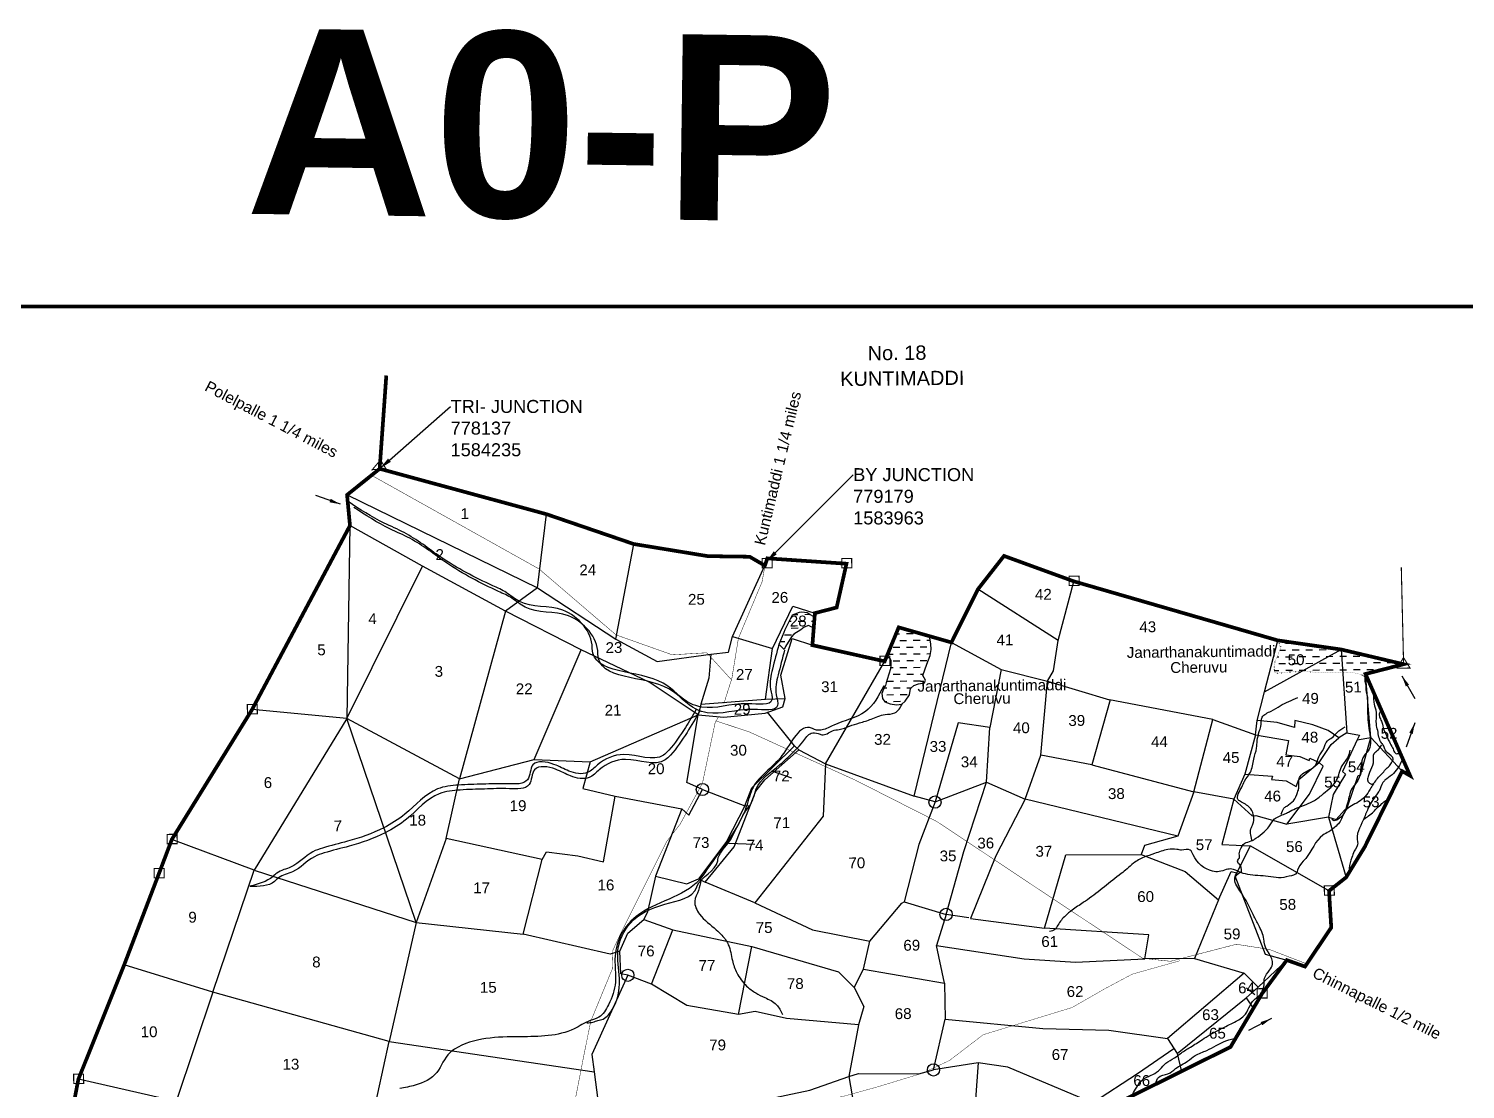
# Model space of a CAD drawing. Header units: feet. Extents: x 773755 to 783780, y 1571901 to 1585357.
# Drawn here: x 777136 to 781006, y 1582499 to 1585357 of the extents above; entities that cross this region are included whole.
import ezdxf
from ezdxf import colors
from ezdxf.entities.mleader import LeaderData, LeaderLine
from ezdxf.enums import TextEntityAlignment as Align
from ezdxf.math import Vec2, Vec3

# ---------------------------------------------------------------- set-up
doc = ezdxf.new("R2010")
doc.units = ezdxf.units.FT
doc.header["$LTSCALE"] = 15
doc.header["$MEASUREMENT"] = 0
for name, pattern in [('ACAD_ISO02W100', [15, 12, -3]), ('DOT2', [0.125, 0, -0.125]), ('HIDDEN2', [0.1875, 0.125, -0.0625])]:
    doc.linetypes.add(name, pattern=pattern)
for name, color, linetype in [('CRDS STONES', 7, 'Continuous'), ('PAPER SIZE', 10, 'Continuous'), ('PLOT', 7, 'Continuous'), ('PLOT NO', 7, 'Continuous'), ('ROADS', 6, 'Continuous'), ('TANKS-STREAM', 4, 'Continuous'), ('VILLAGE STONES', 240, 'Continuous')]:
    doc.layers.add(name, color=color, linetype=linetype)
doc.layers.add('VILLAGE BOUNDRY', color=5, linetype='HIDDEN2', lineweight=100)
doc.styles.get("Standard").update_dxf_attribs({"font": 'arial.ttf'})
doc.linetypes.add('DOTS', pattern='A,1e-06,-3,["●",Standard,S=3,R=0,X=-1.25,Y=-1.25],-3', length=6.000001)
doc.dimstyles.get("Standard").update_dxf_attribs({"dimtxt": 0.18, "dimasz": 0.18, "dimexe": 0.18, "dimexo": 0.0625, "dimgap": 0.09, "dimtad": 0, "dimtih": 1, "dimtoh": 1, "dimdec": 4, "dimzin": 0, "dimdsep": 46, "dimtxsty": 'Standard', "dimcen": 0.09, "dimadec": 0, "dimazin": 0, "dimtfac": 1, "dimtdec": 4, "dimtofl": 0, "dimtmove": 0, "dimatfit": 3, "dimfxl": 1, "dimtolj": 1, "dimtzin": 0, "dimarcsym": 0})
pattern_1 = [(0.5858182, (37188.745, 36616.863), (18.04039535, 18.4131258), [18.22771332, -18.22771332])]

msp = doc.modelspace()

# ---------------------------------------------------------------- hatches: boundary and pattern name
at = {"layer": 'TANKS-STREAM'}
h = msp.add_hatch(dxfattribs=at)
h.set_pattern_fill('DASH', color=256, scale=145.821707, angle=0.5858, style=0)
h.set_pattern_definition(pattern_1)
edge = h.paths.add_edge_path()
edge.add_line((779157, 1583698.3), (779171.1, 1583730.7))
edge.add_line((779171.1, 1583730.7), (779173.5, 1583738.5))
edge.add_line((779173.5, 1583738.5), (779193.5, 1583778.1))
edge.add_line((779193.5, 1583778.1), (779212.2, 1583784.6))
edge.add_line((779212.2, 1583784.6), (779218.4, 1583786.2))
edge.add_line((779218.4, 1583786.2), (779232.6, 1583783.9))
edge.add_line((779232.6, 1583783.9), (779237, 1583781.1))
edge.add_line((779237, 1583781.1), (779240.8, 1583778.6))
edge.add_line((779240.8, 1583778.6), (779246.7, 1583775.2))
edge.add_line((779246.7, 1583775.2), (779251.2, 1583770))
edge.add_line((779251.2, 1583770), (779253.4, 1583765.6))
edge.add_line((779253.4, 1583765.6), (779254.4, 1583759.7))
edge.add_line((779254.4, 1583759.7), (779253, 1583749.7))
edge.add_line((779253, 1583749.7), (779250.2, 1583745.6))
edge.add_line((779250.2, 1583745.6), (779245.5, 1583744.6))
edge.add_line((779245.5, 1583744.6), (779236, 1583748.5))
edge.add_line((779236, 1583748.5), (779224.5, 1583744))
edge.add_line((779224.5, 1583744), (779215.5, 1583737.7))
edge.add_line((779215.5, 1583737.7), (779196.5, 1583725.9))
edge.add_line((779196.5, 1583725.9), (779190.6, 1583718.4))
edge.add_line((779190.6, 1583718.4), (779174, 1583692.8))
edge.add_line((779174, 1583692.8), (779170.9, 1583684.4))
edge.add_line((779170.9, 1583684.4), (779156.7, 1583698.3))
h = msp.add_hatch(dxfattribs=at)
h.set_pattern_fill('DASH', color=256, scale=145.821707, angle=0.5858, style=0)
h.set_pattern_definition(pattern_1)
edge = h.paths.add_edge_path()
edge.add_line((779448.6, 1583665.2), (779455.6, 1583660.8))
edge.add_line((779455.6, 1583660.8), (779458.1, 1583655.9))
edge.add_line((779458.1, 1583655.9), (779458.2, 1583643.4))
edge.add_line((779458.2, 1583643.4), (779457.3, 1583632.6))
edge.add_line((779457.3, 1583632.6), (779448.5, 1583603.4))
edge.add_line((779448.5, 1583603.4), (779445.1, 1583594.7))
edge.add_line((779445.1, 1583594.7), (779443.4, 1583587))
edge.add_line((779443.4, 1583587), (779438.3, 1583577.8))
edge.add_line((779438.3, 1583577.8), (779433.9, 1583565.5))
edge.add_line((779433.9, 1583565.5), (779436.1, 1583552.3))
edge.add_line((779436.1, 1583552.3), (779442.1, 1583543.6))
edge.add_line((779442.1, 1583543.6), (779456.2, 1583538.2))
edge.add_line((779456.2, 1583538.2), (779473.4, 1583535.2))
edge.add_line((779473.4, 1583535.2), (779487.7, 1583537.4))
edge.add_line((779487.7, 1583537.4), (779496.4, 1583544.9))
edge.add_line((779496.4, 1583544.9), (779508.4, 1583561.8))
edge.add_line((779508.4, 1583561.8), (779511.1, 1583578.9))
edge.add_line((779511.1, 1583578.9), (779520.1, 1583587.7))
edge.add_line((779520.1, 1583587.7), (779532.6, 1583591.4))
edge.add_line((779532.6, 1583591.4), (779549, 1583594.7))
edge.add_line((779549, 1583594.7), (779551.8, 1583601.7))
edge.add_line((779551.8, 1583601.7), (779544.6, 1583613.9))
edge.add_line((779544.6, 1583613.9), (779555.2, 1583645.2))
edge.add_line((779555.2, 1583645.2), (779564.4, 1583668))
edge.add_line((779564.4, 1583668), (779567.1, 1583684.1))
edge.add_line((779567.1, 1583684.1), (779566.2, 1583699.5))
edge.add_line((779566.2, 1583699.5), (779562.2, 1583720.4))
edge.add_line((779562.2, 1583720.4), (779479, 1583743.7))
edge.add_line((779479, 1583743.7), (779449, 1583665.5))
h = msp.add_hatch(dxfattribs=at)
h.set_pattern_fill('DASH', color=256, scale=145.821707, angle=0.5858, style=0)
h.set_pattern_definition(pattern_1)
edge = h.paths.add_edge_path()
edge.add_line((780502.1, 1583707.7), (780505.7, 1583692.1))
edge.add_line((780505.7, 1583692.1), (780508.8, 1583691.8))
edge.add_line((780508.8, 1583691.8), (780506.8, 1583684.6))
edge.add_line((780506.8, 1583684.6), (780503.4, 1583676.6))
edge.add_line((780503.4, 1583676.6), (780500.8, 1583668.9))
edge.add_line((780500.8, 1583668.9), (780496, 1583659.2))
edge.add_line((780496, 1583659.2), (780493, 1583652.6))
edge.add_line((780493, 1583652.6), (780491, 1583639.1))
edge.add_line((780491, 1583639.1), (780490.7, 1583632.9))
edge.add_line((780490.7, 1583632.9), (780490.8, 1583627))
edge.add_line((780490.8, 1583627), (780494, 1583621.2))
edge.add_line((780494, 1583621.2), (780500.2, 1583620.6))
edge.add_line((780500.2, 1583620.6), (780512, 1583621.7))
edge.add_line((780512, 1583621.7), (780532.4, 1583624))
edge.add_line((780532.4, 1583624), (780543.8, 1583625.1))
edge.add_line((780543.8, 1583625.1), (780563.5, 1583625.3))
edge.add_line((780563.5, 1583625.3), (780595.3, 1583623.6))
edge.add_line((780595.3, 1583623.6), (780625.8, 1583623.6))
edge.add_line((780625.8, 1583623.6), (780649, 1583623.5))
edge.add_line((780649, 1583623.5), (780685.3, 1583622.4))
edge.add_line((780685.3, 1583622.4), (780705, 1583621.6))
edge.add_line((780705, 1583621.6), (780725.8, 1583617))
edge.add_line((780725.8, 1583617), (780735.3, 1583610.2))
edge.add_line((780735.3, 1583610.2), (780736.6, 1583617.8))
edge.add_line((780736.6, 1583617.8), (780833.5, 1583644.7))
edge.add_line((780833.5, 1583644.7), (780670.5, 1583684.5))
edge.add_line((780670.5, 1583684.5), (780502.2, 1583707.8))

# ---------------------------------------------------------------- linework, layer by layer
at = {"layer": 'PAPER SIZE', "color": 5, "const_width": 10}
msp.add_lwpolyline([(773759.7, 1584608.3), (783677.9, 1584608.3), (783677.9, 1571905.9), (773759.7, 1571905.9)], close=True, dxfattribs=at)
at = {"layer": 'PLOT'}
for points in [[(777993.2, 1584100.8), (778506.6, 1583850.3), (778530.3, 1584048.9)], [(778506.6, 1583850.3), (778419.6, 1583787.8), (778196.7, 1583909.1), (778001, 1584018.1), (777992.4, 1583498.3), (778196.7, 1583909.1)], [(778506.6, 1583850.3), (778716.9, 1583712.5), (778765.3, 1583968.5)], [(778716.9, 1583712.5), (778828.4, 1583651.7), (778972.8, 1583671.3), (779021.2, 1583677.4), (779031.5, 1583719.2), (779118.7, 1583910.4)], [(779755.3, 1583630.8), (779880.4, 1583599.1), (779896.4, 1583627.1), (779909.1, 1583708.5), (779692.9, 1583846.8)], [(779909.1, 1583708.5), (779951.1, 1583867.9)], [(779031.5, 1583719.2), (779139.6, 1583686.8), (779193.7, 1583801.1), (779253.5, 1583782.3)], [(778419.6, 1583787.8), (778296.1, 1583335.5), (777992.4, 1583498.3), (777737.2, 1583522.3)], [(778972.8, 1583671.3), (778968.2, 1583607), (778946.2, 1583537.3), (778944.5, 1583527.6), (778938.8, 1583508.3), (778807.4, 1583596.6), (778624, 1583683.8), (778419.6, 1583787.8)], [(778296.1, 1583335.5), (778496.8, 1583388.1), (778624, 1583683.8)], [(778946.2, 1583537.3), (779120.7, 1583550.1), (779139.6, 1583686.8)], [(779120.7, 1583550.1), (779173.4, 1583552), (779161.5, 1583615.3), (779192.1, 1583714.3), (779246.8, 1583695.9)], [(779281.9, 1583376), (779520.6, 1583289.3), (779621.4, 1583703.3), (779755.3, 1583630.8), (779725.2, 1583473.8), (779639.9, 1583486.3), (779577.6, 1583273.4), (779520.6, 1583289.3)], [(780440.9, 1583454.5), (780445, 1583492.7), (780464.7, 1583570.6), (780500.3, 1583708.8)], [(780464.7, 1583570.6), (780671.7, 1583684.2), (780686.6, 1583459.9), (780664.8, 1583446.2), (780636.4, 1583466.3), (780595.1, 1583481.3), (780546.9, 1583493.1), (780545.8, 1583473.9), (780499.2, 1583487.7), (780445, 1583492.7)], [(779198.9, 1583424.6), (779210.4, 1583413.8), (779281.9, 1583376), (779441.5, 1583652.4)], [(779716, 1583326.4), (779819.9, 1583281), (779862.1, 1583399.4), (779880.4, 1583599.1), (780047, 1583549.1), (780049.1, 1583549.1), (779999.2, 1583373.6), (779862.1, 1583399.4)], [(780686.6, 1583459.9), (780720.3, 1583453.7), (780714.5, 1583440.5), (780751, 1583447.5), (780737, 1583618.3)], [(777737.2, 1583522.3), (777737.2, 1583522.3)], [(778938.8, 1583508.3), (779008.5, 1583501.9), (779119.8, 1583512.9), (779167, 1583529.9), (779173.4, 1583552)], [(779999.2, 1583373.6), (780274.1, 1583300.8), (780326, 1583495.6), (780047, 1583549.1)], [(778260.4, 1583175.1), (778179.5, 1582948.3), (777992.4, 1583498.3), (777742.5, 1583089.6), (778179.5, 1582948.3)], [(778496.8, 1583388.1), (778648.3, 1583381.6), (778938.8, 1583508.3)], [(778648.3, 1583381.6), (778628.2, 1583309.6), (778715.4, 1583288.9), (778894.8, 1583254.9), (778914, 1583238.3), (778951.1, 1583307.3), (778908.7, 1583326.3), (778938.8, 1583508.3)], [(778951.1, 1583307.3), (779065, 1583263.5), (779084, 1583311.5), (779198.9, 1583424.6), (779126.1, 1583515.2)], [(780326, 1583495.6), (780440.9, 1583454.5), (780411.7, 1583348.5), (780382.6, 1583281.2), (780274.1, 1583300.8)], [(779577.6, 1583273.4), (779716, 1583326.4), (779725.2, 1583473.8)], [(780440.9, 1583454.5), (780529.5, 1583439.5), (780522.4, 1583400.5), (780560.2, 1583395.7), (780585, 1583385.1), (780587, 1583391.4), (780611.9, 1583379.7), (780644.2, 1583428.2), (780664.8, 1583446.2)], [(780637.2, 1583232.1), (780658.2, 1583226.4), (780688.1, 1583260.7), (780717.4, 1583344.9), (780723.7, 1583345.4), (780751, 1583447.5)], [(780751, 1583447.5), (780835.6, 1583356.5)], [(779091.8, 1583001.3), (778957.5, 1583057), (779035.7, 1583152.8), (779094.1, 1583302.5), (779119.1, 1583332.9), (779210.4, 1583413.8)], [(780714.5, 1583440.5), (780674.8, 1583356), (780682.8, 1583348.5), (780650.2, 1583293.4), (780637.2, 1583232.1), (780524.7, 1583213.6), (780586.4, 1583294.5), (780622.8, 1583369.9), (780611.9, 1583379.7)], [(779281.9, 1583376), (779276.1, 1583235.2), (779091.8, 1583001.3), (779246.9, 1582928.8), (779401.6, 1582898.2), (779487.3, 1583000.6), (779494.2, 1583004.7)], [(780411.7, 1583348.5), (780486.2, 1583342.6), (780483.7, 1583334), (780523.5, 1583330.7), (780550.5, 1583315), (780557, 1583334.4), (780611.9, 1583379.7)], [(778518.9, 1583118.9), (778260.4, 1583175.1), (778296.1, 1583335.5)], [(779136.8, 1583357.1), (779190.5, 1583338.1)], [(778727.8, 1582871.6), (778701.9, 1582863.7), (778467.2, 1582917), (778518.9, 1583118.9), (778530.2, 1583138.8), (778615.2, 1583128.7), (778684.4, 1583112.1), (778715.4, 1583288.9)], [(779668.1, 1582961.2), (779607.2, 1582970.7), (779654.7, 1583140.3), (779716, 1583326.4)], [(780274.1, 1583300.8), (780231.2, 1583181.1), (779819.9, 1583281)], [(778894.8, 1583254.9), (778824.2, 1583073.5), (778908.8, 1583053), (778940.1, 1583066.1)], [(779065, 1583263.5), (779015.1, 1583167.4), (778940.1, 1583066.1), (778957.5, 1583057)], [(779065, 1583263.5), (779079.2, 1583264.1)], [(779577.6, 1583273.4), (779533.8, 1583158.8), (779494.2, 1583004.7), (779607.2, 1582970.7)], [(779819.9, 1583281), (779740.8, 1583128.4), (779672.5, 1582959.7), (779871.8, 1582933.8)], [(780382.6, 1583281.2), (780349.8, 1583159.3), (780427.5, 1583155.1), (780638.6, 1583033.9)], [(780382.6, 1583281.2), (780431.5, 1583236.5), (780441, 1583236.6), (780524.7, 1583213.6)], [(780637.2, 1583232.1), (780684.5, 1583070.2)], [(780231.2, 1583181.1), (780141.3, 1583155.8), (780132.9, 1583132.1), (780251.5, 1583085.7), (780341.1, 1583009.6), (780374.6, 1583085.9), (780390, 1583082.7), (780427.5, 1583155.1)], [(777742.5, 1583089.6), (777521.1, 1583172.4)], [(779021.5, 1583162.9), (779091.3, 1583159.7)], [(780276.6, 1582852), (780142.3, 1582850.8), (780153.3, 1582915.5), (779871.8, 1582933.8), (779929.8, 1583131.4), (780132.9, 1583132.1)], [(778107, 1582628.2), (777631.6, 1582760.6), (777742.5, 1583089.6)], [(778824.2, 1583073.5), (778802.7, 1582977.1), (778793, 1582956.5), (778870.7, 1582928.6), (779084, 1582884.1), (779317.5, 1582815.4), (779359.6, 1582773.6), (779384.3, 1582823.1), (779401.6, 1582898.2)], [(780390, 1583082.7), (780384.7, 1583074.8), (780466.7, 1582863.8), (780524.8, 1582847.4)], [(780341.1, 1583009.6), (780276.6, 1582852), (780409.9, 1582812.3), (780447.6, 1582774.9), (780524.8, 1582847.4)], [(778179.5, 1582948.3), (778107, 1582628.2), (778659.1, 1582546.6)], [(778179.5, 1582948.3), (778467.2, 1582917)], [(778813.6, 1582782.2), (778749.9, 1582806.6), (778730.6, 1582810.2), (778727.8, 1582871.6), (778749.9, 1582920.1), (778793, 1582956.5)], [(779607.2, 1582970.7), (779580.7, 1582886.9), (779817.4, 1582850.6), (779955.8, 1582841.9), (780142.3, 1582850.8)], [(779047.7, 1582701.3), (778908.1, 1582725), (778813.6, 1582782.2), (778870.7, 1582928.6)], [(779359.6, 1582773.6), (779385.5, 1582722.5), (779370.9, 1582673.4), (779176.8, 1582690.3), (779092.3, 1582709.2), (779047.7, 1582701.3), (779084, 1582884.1)], [(779384.3, 1582823.1), (779602.3, 1582784.9), (779580.7, 1582886.9)], [(777631.6, 1582760.6), (777392.8, 1582834.8)], [(778749.9, 1582806.6), (778652.8, 1582592.9), (778659.1, 1582546.6), (778668.8, 1582469.9), (779112.1, 1582469.6), (779240.2, 1582497.2), (779344.9, 1582533.8), (779383.6, 1582309.8), (779393.1, 1582161.4), (779553.2, 1582223.4), (779700.2, 1582196.4)], [(780409.9, 1582812.3), (780203.3, 1582635.8), (780229.5, 1582596.2), (780415.3, 1582745.8)], [(777631.6, 1582760.6), (777533.1, 1582466.5), (777269.3, 1582526.2)], [(779602.3, 1582784.9), (779604.1, 1582688.6), (779867.6, 1582663.4), (780045.3, 1582658.7), (780203.3, 1582635.8)], [(780447.6, 1582774.9), (780415.3, 1582745.8), (780433.9, 1582717.8)], [(780438.5, 1582753.9), (780415.9, 1582771.5)], [(779370.9, 1582673.4), (779344.9, 1582533.8), (779371.1, 1582542.1), (779533.3, 1582541.3), (779573.5, 1582551.6)], [(780001.5, 1582462.5), (779773.5, 1582558.7), (779693, 1582570.8), (779573.5, 1582551.6), (779604.1, 1582688.6)], [(777533.1, 1582466.5), (777721.8, 1582420.8), (778045.8, 1582347.9), (778107, 1582628.2)], [(780012.4, 1582434), (780001.5, 1582462.5), (780122.7, 1582541.9), (780220.6, 1582609.1)], [(780229.5, 1582596.2), (780240.7, 1582549.7)], [(779693, 1582570.8), (779683.2, 1582434.7), (779700.2, 1582196.4), (779705.1, 1582164.1)]]:
    msp.add_lwpolyline(points, dxfattribs=at)
at = {"layer": 'ROADS', "linetype": 'HIDDEN2', "ltscale": 10, "const_width": 1.2}
for points in [[(779030.1, 1583601.1), (778962.2, 1583675.5), (778869, 1583670), (778717.7, 1583723.7), (778510.2, 1583901.4), (778059.7, 1584153.3)], [(779008.3, 1583538.3), (779029.9, 1583606.8), (779047.5, 1583714.6), (779111.3, 1583866.8), (779119.1, 1583911.3)], [(778993.2, 1583501.5), (778984.8, 1583487.1), (778950.5, 1583323.6), (778890.1, 1583213.1), (778854.6, 1583167.7), (778731.3, 1582921.5), (778709.5, 1582874.5), (778707.8, 1582823.7), (778649.6, 1582682.5), (778629.2, 1582581), (778604.7, 1582454.9), (778593.9, 1582289.5)], [(780577.6, 1582837.7), (780477.3, 1582876.3), (780388.9, 1582890.1), (780211.5, 1582844.2), (780136.3, 1582852.4), (779581, 1583221.4), (779361.1, 1583332.9), (779218.5, 1583397.6), (779077, 1583462.1), (778985.9, 1583492.2)]]:
    msp.add_lwpolyline(points, dxfattribs=at)
at = {"layer": 'ROADS', "linetype": 'DOTS', "lineweight": -3, "ltscale": 0.3, "const_width": 1}
msp.add_lwpolyline([(778587.6, 1582295.7), (778654.3, 1582323.7), (778699.8, 1582348.5), (778753, 1582364.3), (778797.1, 1582372.4), (778832.1, 1582375.8), (778895.7, 1582412.9), (778962.3, 1582454.7), (779067.3, 1582463.4), (779146.5, 1582464.2), (779247.1, 1582465.2), (779327.7, 1582479.7), (779424.9, 1582506.6), (779543.4, 1582542.8), (779616.2, 1582577), (779706.9, 1582646.4), (779946.2, 1582719.6), (780035.5, 1582770.7), (780108.3, 1582809.5), (780237.4, 1582845.8)], dxfattribs=at)
at = {"layer": 'TANKS-STREAM'}
for points in [[(779157, 1583698.3), (779171.1, 1583730.7), (779173.5, 1583738.5), (779193.5, 1583778.1), (779212.2, 1583784.6), (779218.4, 1583786.2), (779232.6, 1583783.9), (779237, 1583781.1), (779240.8, 1583778.6), (779246.7, 1583775.2), (779251.2, 1583770), (779253.4, 1583765.6), (779254.4, 1583759.7), (779253, 1583749.7), (779250.2, 1583745.6), (779245.5, 1583744.6), (779236, 1583748.5), (779224.5, 1583744), (779215.5, 1583737.7), (779196.5, 1583725.9), (779190.6, 1583718.4), (779174, 1583692.8), (779170.9, 1583684.4), (779156.7, 1583698.3)], [(779448.6, 1583665.2), (779455.6, 1583660.8), (779458.1, 1583655.9), (779458.2, 1583643.4), (779457.3, 1583632.6), (779448.5, 1583603.4), (779445.1, 1583594.7), (779443.4, 1583587), (779438.3, 1583577.8), (779433.9, 1583565.5), (779436.1, 1583552.3), (779442.1, 1583543.6), (779456.2, 1583538.2), (779473.4, 1583535.2), (779487.7, 1583537.4), (779496.4, 1583544.9), (779508.4, 1583561.8), (779511.1, 1583578.9), (779520.1, 1583587.7), (779532.6, 1583591.4), (779549, 1583594.7), (779551.8, 1583601.7), (779544.6, 1583613.9), (779555.2, 1583645.2), (779564.4, 1583668), (779567.1, 1583684.1), (779566.2, 1583699.5), (779562.2, 1583720.4), (779479, 1583743.7), (779449, 1583665.5)]]:
    msp.add_lwpolyline(points, dxfattribs=at)
at = {"layer": 'TANKS-STREAM', "linetype": 'DOT2'}
msp.add_lwpolyline([(780502.1, 1583707.7), (780505.7, 1583692.1), (780508.8, 1583691.8), (780506.8, 1583684.6), (780503.4, 1583676.6), (780500.8, 1583668.9), (780496, 1583659.2), (780493, 1583652.6), (780491, 1583639.1), (780490.7, 1583632.9), (780490.8, 1583627), (780494, 1583621.2), (780500.2, 1583620.6), (780512, 1583621.7), (780532.4, 1583624), (780543.8, 1583625.1), (780563.5, 1583625.3), (780595.3, 1583623.6), (780625.8, 1583623.6), (780649, 1583623.5), (780685.3, 1583622.4), (780705, 1583621.6), (780725.8, 1583617), (780735.3, 1583610.2), (780736.6, 1583617.8), (780833.5, 1583644.7), (780670.5, 1583684.5), (780502.2, 1583707.8)], dxfattribs=at)
at = {"layer": 'TANKS-STREAM'}
for points in [[(779156.7, 1583698.3), (779139.1, 1583631), (779134.1, 1583577.6), (779137.9, 1583548.4), (779073.4, 1583538.2), (778948.3, 1583529.3), (778918.4, 1583538.8), (778844.6, 1583593.8), (778653.7, 1583686.7), (778653.7, 1583688.8), (778574.5, 1583789.9), (778457.7, 1583813.5), (778422.1, 1583837.6), (778386, 1583856), (778245.6, 1583933.2), (778147.1, 1583999.2), (778093.1, 1584024.8), (777995.8, 1584082.7)], [(779172, 1583682.9), (779154.4, 1583615.6), (779149.3, 1583562.2), (779153.1, 1583533), (779088.7, 1583522.8), (778963.5, 1583513.9), (778933.7, 1583523.4), (778859.8, 1583578.4), (778669, 1583671.3), (778669, 1583673.4), (778589.7, 1583774.6), (778473, 1583798.1), (778437.4, 1583822.2), (778401.3, 1583840.7), (778260.9, 1583917.8), (778162.4, 1583983.8), (778108.4, 1584009.4), (778011.1, 1584067.3)], [(780734.9, 1583610.3), (780734.9, 1583605.8), (780738.2, 1583579.4), (780738.3, 1583572.6), (780741.5, 1583559), (780742.4, 1583544.6), (780742.6, 1583518.2), (780742.7, 1583509.9), (780743.6, 1583494.8), (780747, 1583465.4), (780749.4, 1583450.3), (780750.3, 1583431.4), (780743.7, 1583410.9), (780734, 1583399.5), (780716.6, 1583331.6), (780699.4, 1583308), (780691.4, 1583281.5), (780684.8, 1583258.8), (780678.9, 1583242.8), (780666.9, 1583229.9), (780652.6, 1583222.9), (780645.8, 1583225.9)], [(779439.5, 1583586), (779389.5, 1583517), (779304.2, 1583480.4), (779273, 1583467.4), (779258.1, 1583467.3), (779252.9, 1583468.7), (779244.7, 1583472.4), (779164.9, 1583398.6), (779086.8, 1583312.6), (779068.7, 1583260.3), (778965.2, 1583095.2), (778942.4, 1583063.7), (778771.8, 1582964.8), (778726.2, 1582904.8), (778714.9, 1582841.5), (778716.3, 1582787.7), (778697.5, 1582727.2), (778671.6, 1582693.4), (778648.1, 1582684.3), (778604.8, 1582662.4), (778460.1, 1582640.9), (778283, 1582607.6), (778270, 1582598), (778234.8, 1582544.5), (778176.9, 1582510.4), (778135.1, 1582501.6)], [(780780.1, 1583427.3), (780768.9, 1583412.5), (780763.6, 1583407), (780759.6, 1583403), (780757.7, 1583384.2), (780757.1, 1583378.1), (780748, 1583353.2), (780744.1, 1583341.7), (780742.8, 1583330.3), (780747.6, 1583324.3), (780755, 1583321.7), (780761.7, 1583327.1), (780771.6, 1583340), (780783.6, 1583352.2), (780793.6, 1583363.7), (780801.6, 1583371.2), (780808.2, 1583382), (780811.5, 1583388.7), (780795.1, 1583406.7), (780789, 1583416), (780784.9, 1583426.7), (780780.1, 1583432.7), (780769.7, 1583466.2), (780766.1, 1583482.9), (780766.5, 1583514.7), (780760.9, 1583537.5), (780759.4, 1583552.2), (780759.2, 1583564.3), (780759.1, 1583576.4)], [(778933.5, 1583522.3), (778904.6, 1583474.2), (778859.9, 1583412.8), (778845.8, 1583399.8), (778738.9, 1583401.4), (778668.1, 1583373.3), (778641.2, 1583352.8), (778591, 1583356.8), (778550.6, 1583374.8), (778494, 1583373.6), (778479.3, 1583333.5), (778426.1, 1583322.5), (778359.3, 1583321.6), (778293.5, 1583318.9), (778237.2, 1583308.7), (778148.8, 1583240.4), (778091.8, 1583203.8), (777994.6, 1583167.7), (777927, 1583149.3), (777901.1, 1583139.3), (777842.2, 1583098.5), (777804.1, 1583081.9), (777793.7, 1583072.8), (777731.6, 1583046.2)], [(778639.2, 1582678.6), (778655.5, 1582680.4), (778669.1, 1582684.7), (778682.8, 1582688.5), (778697.4, 1582700.2), (778727, 1582797.8), (778723, 1582874.3), (778756, 1582946.2), (778849.6, 1582998.2), (778935.1, 1583044.2), (778935.5, 1583045.4), (778991.6, 1583114.9), (778991.9, 1583117.2), (779019.6, 1583162.2), (779075.4, 1583260), (779076.1, 1583260.8), (779095.7, 1583309), (779159.1, 1583374), (779202.8, 1583415.5), (779221.1, 1583435.7), (779243.9, 1583458.8), (779262.1, 1583457.5), (779272.5, 1583454.6), (779286.2, 1583457.4), (779301.3, 1583465.3), (779319.1, 1583468.8), (779346.4, 1583477.6), (779373.7, 1583486.4), (779405.5, 1583496.7), (779442.4, 1583509.3), (779468.7, 1583513.3), (779489.5, 1583539.4)], [(780431.9, 1583167.5), (780428.3, 1583201), (780433.6, 1583214), (780435.6, 1583233.5), (780427.8, 1583255), (780402.7, 1583273.2), (780393.9, 1583279.6), (780403.3, 1583313.2), (780410.7, 1583329.5), (780426.7, 1583353.4), (780436.1, 1583389.2), (780443.4, 1583418.5), (780445.4, 1583439.1), (780450.5, 1583462.9), (780454.7, 1583477), (780458.8, 1583502), (780482.5, 1583518.4), (780507.2, 1583532.7), (780554.6, 1583554.8)], [(778943.5, 1583518.7), (778909, 1583461), (778864.2, 1583399.6), (778850.1, 1583386.6), (778743.3, 1583388.2), (778672.5, 1583360.1), (778645.6, 1583339.5), (778595.3, 1583343.5), (778555, 1583361.6), (778498.4, 1583360.4), (778483.6, 1583320.3), (778430.4, 1583309.3), (778363.6, 1583308.4), (778297.9, 1583305.7), (778241.6, 1583295.4), (778153.2, 1583227.2), (778096.2, 1583190.5), (777999, 1583154.4), (777931.3, 1583136.1), (777905.4, 1583126.1), (777846.5, 1583085.3), (777808.4, 1583068.7), (777798.1, 1583059.6), (777731.7, 1583046.1)], [(780777.3, 1583518.8), (780774, 1583510.3), (780775.8, 1583500.1), (780781, 1583488.3), (780786.3, 1583468), (780790.7, 1583457.9), (780801.1, 1583435.1), (780809.7, 1583419.1), (780812.3, 1583413.2), (780818.4, 1583404), (780828.5, 1583404.9), (780832.8, 1583405.8)], [(780510, 1583240.9), (780517.3, 1583256.5), (780524.6, 1583262.6), (780542.7, 1583276.9), (780554, 1583299.3), (780557.2, 1583310.8), (780557, 1583329.6), (780560.9, 1583342.5), (780574.3, 1583354.1), (780591.1, 1583363), (780604.4, 1583375.9), (780611, 1583394.9), (780624.3, 1583417.3), (780634.2, 1583438.2), (780646.9, 1583447.1), (780660.2, 1583460.7), (780681.7, 1583475.8)], [(780402.9, 1583083.9), (780396.6, 1583106.7), (780393.9, 1583108.7), (780394.5, 1583119.5), (780397.1, 1583122.2), (780397.1, 1583130.3), (780399.6, 1583144.5), (780411.6, 1583162.1), (780429, 1583168.4), (780441.8, 1583175.9), (780463.9, 1583193), (780476.6, 1583206.6), (780491.9, 1583227.6), (780519.4, 1583241.4), (780529.4, 1583246.2), (780548.2, 1583255.9), (780577.1, 1583266.9), (780599.3, 1583277.3), (780624, 1583296.4), (780658.9, 1583332), (780674, 1583370.6), (780690.6, 1583395.7), (780695.8, 1583413.3)], [(780836, 1583387.2), (780830.1, 1583375.2), (780823.1, 1583363.2), (780808.3, 1583346.9), (780789.4, 1583331.8), (780784, 1583325.8), (780773.5, 1583303), (780766.5, 1583292.8), (780743.6, 1583255.6), (780730.7, 1583224.5), (780715.2, 1583166.1), (780715.8, 1583163.7), (780706.5, 1583141), (780700.1, 1583123.6), (780692.6, 1583095.5), (780693.3, 1583084.8)], [(780758.3, 1583322.2), (780749.4, 1583307.8), (780735.9, 1583288), (780717.9, 1583273.4), (780699.1, 1583262.7), (780684.1, 1583251.2), (780668.5, 1583220.8), (780658.1, 1583208.6), (780637.8, 1583193.3), (780622, 1583184.1), (780575.7, 1583121.3), (780568.9, 1583113.7), (780554.1, 1583089.4), (780551.9, 1583083.3), (780530.8, 1583073.2), (780502.8, 1583069.2), (780474.8, 1583072.7), (780419.5, 1583078.2), (780395.2, 1583085.5), (780377, 1583092.8), (780361.9, 1583091.2), (780342.3, 1583085.7), (780324.9, 1583087), (780272.6, 1583131.1), (780264.9, 1583143.8), (780241.5, 1583143.6), (780228.6, 1583145.7), (780204.4, 1583145.5), (780168.2, 1583134.5), (780140.3, 1583124.4), (780111.7, 1583108.3), (780094.5, 1583093), (780078.7, 1583080.7), (779987.7, 1583010), (779976.5, 1583002.3), (779946.4, 1582982.3), (779928.4, 1582967), (779908.2, 1582941.9), (779900, 1582929.7), (779885.7, 1582924.3)], [(780732.5, 1583227.4), (780745, 1583235.8), (780758.6, 1583247.3), (780768.1, 1583257.5), (780781.1, 1583269), (780791.7, 1583277.5), (780798.9, 1583279.3)], [(778946.3, 1583062.8), (778940, 1583035), (778929.9, 1583005.8), (778942.7, 1582971.1), (778987.8, 1582929.3), (779003.2, 1582914.2), (779020.3, 1582888.9), (779031.4, 1582846.5), (779043.5, 1582812.8), (779069.7, 1582777.4), (779094.3, 1582758.9), (779118.4, 1582746.6), (779150.2, 1582727.1), (779165.9, 1582701.3)], [(780109.1, 1582485.7), (780120.5, 1582504.9), (780133.9, 1582523.3), (780163.6, 1582539.2), (780183.2, 1582553), (780198.7, 1582569.5), (780222.3, 1582584), (780239.9, 1582597.1), (780265.5, 1582612.9), (780297.3, 1582633.6), (780340.5, 1582658.5), (780380.4, 1582678.6), (780409.4, 1582697.2), (780437, 1582740.6), (780447.8, 1582749.5), (780463.8, 1582780.9), (780464.9, 1582798.6), (780478.3, 1582820.4), (780486.3, 1582836.1), (780463.9, 1582895.4), (780463.8, 1582898.8), (780451.2, 1582937.4), (780437.3, 1582964.4), (780415.1, 1583007.6), (780398.5, 1583033.9), (780385.3, 1583069.1), (780400.7, 1583085.6)], [(780172.2, 1582515), (780178.9, 1582531.4), (780204.7, 1582541.1), (780225.2, 1582555.1), (780257.7, 1582575.2), (780278.2, 1582590), (780309.1, 1582604.1), (780334.8, 1582617.3), (780356.2, 1582627.8), (780365.7, 1582631.4), (780379.4, 1582634.9), (780388.9, 1582638.5)]]:
    msp.add_spline(points, degree=3, dxfattribs=at)
at = {"layer": 'VILLAGE BOUNDRY', "lineweight": -2, "ltscale": 10, "const_width": 10}
for points in [[(778098.9, 1584422.4), (778081, 1584171.2), (778530.3, 1584048.9), (778765.3, 1583968.5), (778965, 1583935.8), (779077.7, 1583934.2), (779118.7, 1583910.4), (779125.5, 1583929.8), (779338.6, 1583915.4), (779312.1, 1583797.4), (779253.5, 1583782.3), (779246.8, 1583695.9), (779441.5, 1583652.4), (779479.3, 1583743.9), (779621.4, 1583703.3), (779692.9, 1583846.8), (779763, 1583936.4), (779951.1, 1583867.9), (780500.3, 1583708.8), (780671.7, 1583684.2), (780839.5, 1583644.6), (780737, 1583618.3), (780857.1, 1583344.2), (780835.6, 1583356.5), (780734.8, 1583152.4), (780684.5, 1583070.2), (780638.6, 1583033.9), (780644.6, 1582935.1), (780573.9, 1582830), (780524.8, 1582847.4), (780457.9, 1582756.6), (780373.3, 1582613.4), (780012.4, 1582434)], [(777112.8, 1581437), (777297.8, 1581478.1), (777255.9, 1581639), (777335.3, 1581691), (777480.6, 1581851.5), (777523.7, 1581981.1), (777564.5, 1581981), (777598.4, 1582005.6), (777627.6, 1581996.8), (777626, 1581967.1), (777775.4, 1581973), (777790.1, 1582037.6), (777762, 1582187.4), (777678.4, 1582241.7), (777291.5, 1582301.2), (777244.2, 1582395.3), (777269.3, 1582526.2), (777392.8, 1582834.8), (777486.3, 1583080.3), (777521.1, 1583172.4), (777737.2, 1583522.3), (778001, 1584018.1), (777993.2, 1584100.8), (778081, 1584171.2)]]:
    msp.add_lwpolyline(points, dxfattribs=at)
at = {"layer": 'VILLAGE BOUNDRY', "linetype": 'ACAD_ISO02W100', "const_width": 2.92}
for points in [[(778100, 1584421.3), (778098.9, 1584422.4)], [(780839.5, 1583644.6), (780833.3, 1583905.3)], [(780839.5, 1583644.6), (780833.3, 1583905.3)]]:
    msp.add_lwpolyline(points, dxfattribs=at)
at = {"layer": 'VILLAGE STONES', "const_width": 2.92}
for points in [[(778083.1, 1584194.7), (778061.1, 1584168.8), (778098.5, 1584170.5), (778083.1, 1584194.7)], [(780839.2, 1583662.6), (780822.4, 1583634), (780856.8, 1583634.4), (780839.2, 1583662.6)]]:
    msp.add_lwpolyline(points, dxfattribs=at)
for points in [[(779111.6, 1583929.2), (779138.4, 1583929.4), (779138.6, 1583904.3), (779111.9, 1583904)], [(779325.8, 1583929.1), (779352.6, 1583929.4), (779352.8, 1583904.2), (779326.1, 1583904)], [(779938.4, 1583881.6), (779965.1, 1583881.9), (779965.4, 1583856.7), (779938.6, 1583856.4)], [(779428.8, 1583666.1), (779455.5, 1583666.3), (779455.7, 1583641.2), (779429, 1583640.9)], [(777724.5, 1583536), (777751.2, 1583536.3), (777751.4, 1583511.1), (777724.7, 1583510.9)], [(777508.3, 1583186.1), (777535, 1583186.4), (777535.3, 1583161.2), (777508.6, 1583161)], [(777473.6, 1583094), (777500.3, 1583094.3), (777500.6, 1583069.1), (777473.8, 1583068.8)], [(780625.9, 1583047.6), (780652.6, 1583047.9), (780652.9, 1583022.7), (780626.2, 1583022.5)], [(780445.1, 1582770.3), (780471.8, 1582770.6), (780472.1, 1582745.4), (780445.4, 1582745.1)], [(777256.6, 1582540), (777283.3, 1582540.2), (777283.6, 1582515.1), (777256.8, 1582514.8)]]:
    msp.add_lwpolyline(points, close=True, dxfattribs=at)
at = {"layer": 'VILLAGE STONES'}
for centre in [(778950.6, 1583307.1), (779577.1, 1583273.2), (779606.8, 1582970.6), (778749.5, 1582806.4), (779573, 1582551.5)]:
    msp.add_circle(centre, 16.5, dxfattribs=at)

# ---------------------------------------------------------------- texts
at = {"layer": 'PLOT NO'}
for s, height, rotation, p in [('Polelpalle 1 1/4 miles ', 30, 332.4113, (777607.1, 1584383.3)), ('Kuntimaddi 1 1/4 miles ', 30, 76.6193, (779119, 1583962.9)), ('Janarthanakuntimaddi', 29.164, 0.5858, (780093.9, 1583661.5)), ('Cheruvu', 29.16, 0.5858, (780211, 1583621)), ('Janarthanakuntimaddi', 29.164, 0.5858, (779530, 1583570.6)), ('Cheruvu', 29.16, 0.5858, (779626.9, 1583537)), ('Chinnapalle 1/2 mile ', 30, 333.3615, (780591, 1582802.7))]:
    msp.add_text(s, height=height, rotation=rotation, dxfattribs=at).set_placement(p)
for s, height, p in [('1', 29.2, (778310.2, 1584050.4)), ('2', 29.2, (778242.8, 1583940)), ('24', 29.16, (778641.7, 1583898.8)), ('25', 29.16, (778934.3, 1583819.5)), ('26', 29.16, (779159.1, 1583824.6)), ('42', 29.16, (779869, 1583832.9)), ('4', 29.2, (778061.7, 1583767.1)), ('28', 29.16, (779208.6, 1583760.9)), ('43', 29.16, (780150.3, 1583745.4)), ('41', 29.16, (779765.5, 1583710)), ('5', 29.2, (777924.3, 1583683.4)), ('23', 29.16, (778712.2, 1583689.5)), ('3', 29.2, (778240.5, 1583625.3)), ('50', 29.16, (780549.9, 1583656.7)), ('27', 29.16, (779063.5, 1583617.2)), ('31', 29.16, (779293, 1583584.1)), ('22', 29.16, (778470.4, 1583578.3)), ('49', 29.16, (780588.6, 1583552.5)), ('51', 29.16, (780704.2, 1583583)), ('21', 29.16, (778709.7, 1583520.8)), ('29', 29.16, (779057.7, 1583523.2)), ('40', 29.16, (779809.8, 1583473.3)), ('39', 29.16, (779959, 1583493)), ('32', 29.16, (779435.7, 1583442.1)), ('44', 29.16, (780181.7, 1583435.8)), ('48', 29.16, (780586.9, 1583447.9)), ('52', 29.16, (780800.4, 1583458.4)), ('30', 29.16, (779047.6, 1583412.9)), ('33', 29.16, (779585.2, 1583423.1)), ('45', 29.16, (780374.8, 1583393.2)), ('20', 29.16, (778825.8, 1583363)), ('34', 29.16, (779669.3, 1583381.6)), ('47', 29.16, (780519.2, 1583383)), ('54', 29.16, (780712, 1583368.3)), ('6', 29.2, (777780, 1583325.6)), ('72', 29.16, (779162.9, 1583343.4)), ('55', 29.16, (780648.2, 1583327.2)), ('38', 29.16, (780065.7, 1583296)), ('46', 29.16, (780486.6, 1583289.3)), ('53', 29.16, (780752.1, 1583273.9)), ('19', 29.16, (778453.8, 1583263.4)), ('7', 29.2, (777968.3, 1583208.9)), ('18', 29.16, (778183.3, 1583224.4)), ('71', 29.16, (779164.3, 1583217.5)), ('73', 29.16, (778946.9, 1583164.1)), ('36', 29.16, (779713.8, 1583162.8)), ('57', 29.16, (780302.3, 1583158.3)), ('74', 29.16, (779092.2, 1583157.2)), ('35', 29.16, (779612.3, 1583128.2)), ('37', 29.16, (779870.4, 1583140.6)), ('56', 29.16, (780545.3, 1583153.2)), ('70', 29.16, (779366.5, 1583109.4)), ('17', 29.16, (778355.6, 1583042.1)), ('16', 29.16, (778690.6, 1583049.7)), ('60', 29.16, (780144.6, 1583018.6)), ('58', 29.16, (780527.4, 1582997.5)), ('9', 29.2, (777576.9, 1582963)), ('75', 29.16, (779116.8, 1582935.1)), ('69', 29.16, (779514.5, 1582887.4)), ('61', 29.16, (779886.1, 1582897.5)), ('59', 29.16, (780377.4, 1582917.8)), ('76', 29.16, (778799, 1582871.9)), ('8', 29.2, (777910.5, 1582842.3)), ('77', 29.16, (778962.8, 1582833.1)), ('15', 29.16, (778373.7, 1582774)), ('78', 29.16, (779200.7, 1582784)), ('64', 29.16, (780416.3, 1582772.5)), ('62', 29.16, (779954.5, 1582762.9)), ('68', 29.16, (779491.3, 1582703.1)), ('63', 29.16, (780319.3, 1582700.4)), ('10', 29.16, (777459.8, 1582654.2)), ('79', 29.16, (778991.5, 1582618.7)), ('65', 29.16, (780338, 1582650.4)), ('67', 29.16, (779914.1, 1582593.1)), ('13', 29.16, (777841.9, 1582566.9)), ('66', 29.16, (780134, 1582522.8))]:
    msp.add_text(s, height=height, rotation=0.5858, dxfattribs=at).set_placement(p, align=Align.MIDDLE_CENTER)
at = {"layer": 'VILLAGE STONES'}
for s, p in [('     No. 18', (779321.1, 1584462.7)), ('KUNTIMADDI', (779321.8, 1584394))]:
    msp.add_text(s, height=38.5, rotation=0.5858, dxfattribs=at).set_placement(p)
at = {"layer": 'VILLAGE STONES', "insert": (778521.2, 1585347.2), "char_height": 500, "width": 596.101, "attachment_point": 2, "rotation": 359.2082}
msp.add_mtext('{\\fArial|b1|i0|c0|p34;A0-P}', dxfattribs=at)

# ---------------------------------------------------------------- leaders
at = {"layer": 'CRDS STONES', "color": 1}
ml = msp.add_multileader_mtext('Standard', dxfattribs=at)
ml.set_content('TRI- JUNCTION \\P778137\\P1584235', color=1)
ml.set_leader_properties()
ml.build(insert=Vec2(0, 0))
ml.multileader.update_dxf_attribs({"dogleg_length": 0.36, "arrow_head_size": 35})
ctx = ml.context
ctx.base_point, ctx.char_height, ctx.arrow_head_size, ctx.landing_gap_size, ctx.plane_origin = Vec3(778272, 1584338.8), 35, 35, 0.09, Vec3(777164.1, 1584243.2)
notes = []
notes.append((ctx, [(0, (1, 1, 0), (778272, 1584338.8), (1, 0), 1.396927018504357e-11, [(0, [(778081, 1584171.2)], 0, [])])]))
ctx.mtext.insert, ctx.mtext.flow_direction = Vec3(778272.1, 1584356.6), 5
ml = msp.add_multileader_mtext('Standard', dxfattribs=at)
ml.set_content('BY JUNCTION \\P779179\\P1583963', color=1)
ml.set_leader_properties()
ml.build(insert=Vec2(0, 0))
ml.multileader.update_dxf_attribs({"dogleg_length": 0.36, "arrow_head_size": 35})
ctx = ml.context
ctx.base_point, ctx.char_height, ctx.arrow_head_size, ctx.landing_gap_size, ctx.plane_origin = Vec3(779356.6, 1584155.1), 35, 35, 0.09, Vec3(778784.3, 1584179.5)
notes.append((ctx, [(0, (1, 1, 0), (779356.6, 1584155.1), (1, 0), 1.396927018504357e-11, [(0, [(779122.1, 1583920.1)], 0, [])])]))
ctx.mtext.insert, ctx.mtext.flow_direction = Vec3(779356.7, 1584172.9), 5
at = {"layer": 'PLOT NO', "color": 5}
for points in [[(777975.7, 1584075.5), (777908.9, 1584099.4)], [(780835, 1583613.2), (780869.5, 1583552.2)], [(780869.6, 1583486.6), (780846.2, 1583420.7)], [(780483.2, 1582690.2), (780421.3, 1582657.6)]]:
    msp.add_leader(points, dimstyle='Standard', override={"dimasz": 30, "dimgap": 0.09, "dimtad": 0, "dimzin": 2}, dxfattribs=at)
for ctx, leaders in notes:
    for number, flags, end, landing, length, lines in leaders:
        leader = LeaderData()
        leader.index, (leader.has_last_leader_line, leader.has_dogleg_vector, leader.attachment_direction) = number, flags
        leader.last_leader_point, leader.dogleg_vector, leader.dogleg_length = Vec3(end), Vec3(landing), length
        for number, points, colour, breaks in lines:
            line = LeaderLine()
            line.index, line.vertices, line.color, line.breaks = number, Vec3.list(points), colors.encode_raw_color(colour), breaks
            leader.lines.append(line)
        ctx.leaders.append(leader)

doc.saveas('drawing.dxf')
